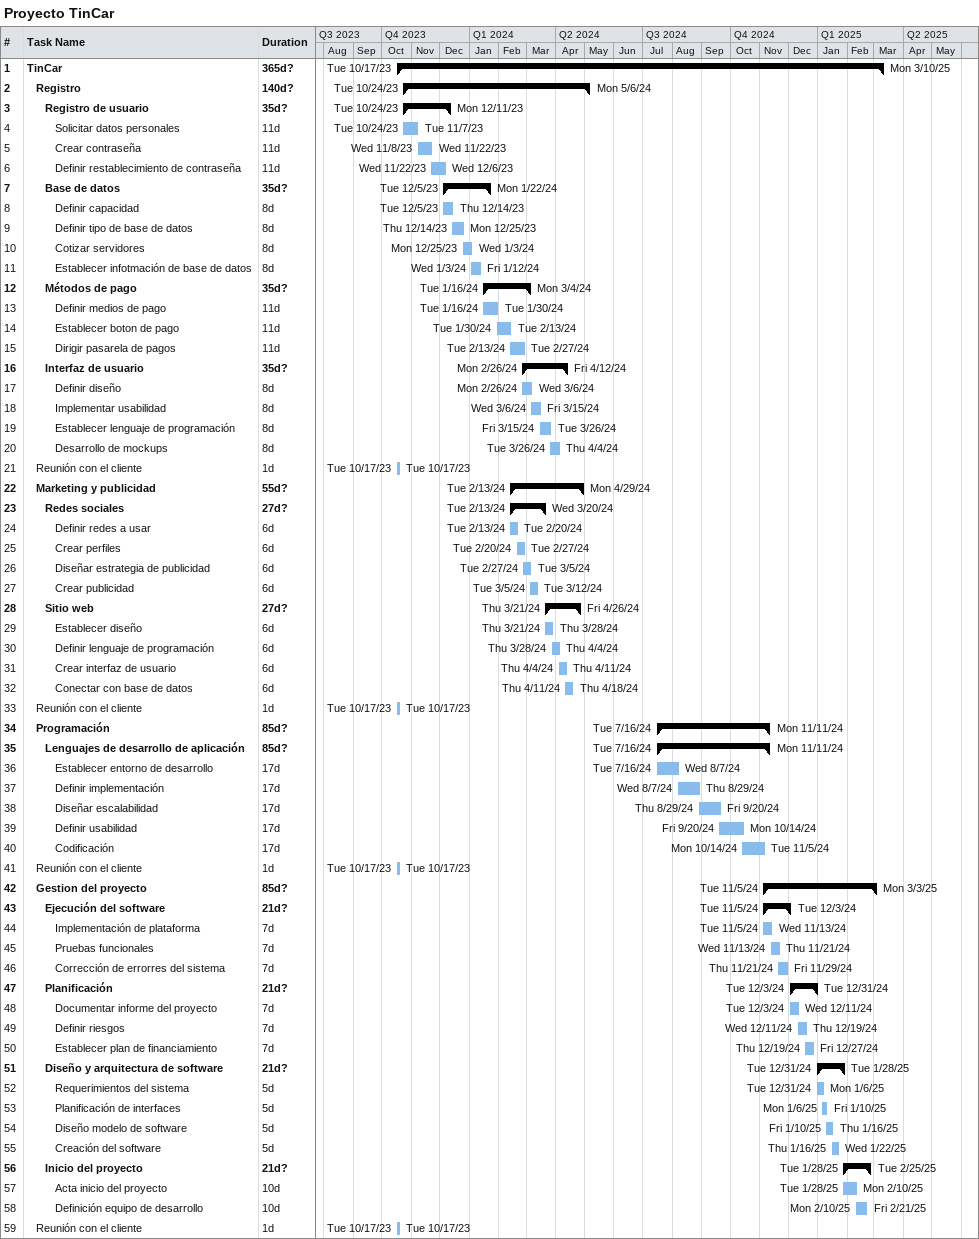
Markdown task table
Proyecto TinCar

| ID | Level | Task | Duration | Start | Finish |
|---|---|---|---|---|---|
| 1 | 1 | **TinCar** | 365d? | 2023-10-17 | 2025-03-10 |
| 2 | 2 | **Registro** | 140d? | 2023-10-24 | 2024-05-06 |
| 3 | 3 | **Registro de usuario** | 35d? | 2023-10-24 | 2023-12-11 |
| 4 | 4 | Solicitar datos personales | 11d | 2023-10-24 | 2023-11-07 |
| 5 | 4 | Crear contraseña | 11d | 2023-11-08 | 2023-11-22 |
| 6 | 4 | Definir restablecimiento de contraseña | 11d | 2023-11-22 | 2023-12-06 |
| 7 | 3 | **Base de datos** | 35d? | 2023-12-05 | 2024-01-22 |
| 8 | 4 | Definir capacidad | 8d | 2023-12-05 | 2023-12-14 |
| 9 | 4 | Definir tipo de base de datos | 8d | 2023-12-14 | 2023-12-25 |
| 10 | 4 | Cotizar servidores | 8d | 2023-12-25 | 2024-01-03 |
| 11 | 4 | Establecer infotmación de base de datos | 8d | 2024-01-03 | 2024-01-12 |
| 12 | 3 | **Métodos de pago** | 35d? | 2024-01-16 | 2024-03-04 |
| 13 | 4 | Definir medios de pago | 11d | 2024-01-16 | 2024-01-30 |
| 14 | 4 | Establecer boton de pago | 11d | 2024-01-30 | 2024-02-13 |
| 15 | 4 | Dirigir pasarela de pagos | 11d | 2024-02-13 | 2024-02-27 |
| 16 | 3 | **Interfaz de usuario** | 35d? | 2024-02-26 | 2024-04-12 |
| 17 | 4 | Definir diseño | 8d | 2024-02-26 | 2024-03-06 |
| 18 | 4 | Implementar usabilidad | 8d | 2024-03-06 | 2024-03-15 |
| 19 | 4 | Establecer lenguaje de programación | 8d | 2024-03-15 | 2024-03-26 |
| 20 | 4 | Desarrollo de mockups | 8d | 2024-03-26 | 2024-04-04 |
| 21 | 2 | Reunión con el cliente | 1d | 2023-10-17 | 2023-10-17 |
| 22 | 2 | **Marketing y publicidad** | 55d? | 2024-02-13 | 2024-04-29 |
| 23 | 3 | **Redes sociales** | 27d? | 2024-02-13 | 2024-03-20 |
| 24 | 4 | Definir redes a usar | 6d | 2024-02-13 | 2024-02-20 |
| 25 | 4 | Crear perfiles | 6d | 2024-02-20 | 2024-02-27 |
| 26 | 4 | Diseñar estrategia de publicidad | 6d | 2024-02-27 | 2024-03-05 |
| 27 | 4 | Crear publicidad | 6d | 2024-03-05 | 2024-03-12 |
| 28 | 3 | **Sitio web** | 27d? | 2024-03-21 | 2024-04-26 |
| 29 | 4 | Establecer diseño | 6d | 2024-03-21 | 2024-03-28 |
| 30 | 4 | Definir lenguaje de programación | 6d | 2024-03-28 | 2024-04-04 |
| 31 | 4 | Crear interfaz de usuario | 6d | 2024-04-04 | 2024-04-11 |
| 32 | 4 | Conectar con base de datos | 6d | 2024-04-11 | 2024-04-18 |
| 33 | 2 | Reunión con el cliente | 1d | 2023-10-17 | 2023-10-17 |
| 34 | 2 | **Programación** | 85d? | 2024-07-16 | 2024-11-11 |
| 35 | 3 | **Lenguajes de desarrollo de aplicación** | 85d? | 2024-07-16 | 2024-11-11 |
| 36 | 4 | Establecer entorno de desarrollo | 17d | 2024-07-16 | 2024-08-07 |
| 37 | 4 | Definir implementación | 17d | 2024-08-07 | 2024-08-29 |
| 38 | 4 | Diseñar escalabilidad | 17d | 2024-08-29 | 2024-09-20 |
| 39 | 4 | Definir usabilidad | 17d | 2024-09-20 | 2024-10-14 |
| 40 | 4 | Codificación | 17d | 2024-10-14 | 2024-11-05 |
| 41 | 2 | Reunión con el cliente | 1d | 2023-10-17 | 2023-10-17 |
| 42 | 2 | **Gestion del proyecto** | 85d? | 2024-11-05 | 2025-03-03 |
| 43 | 3 | **Ejecución del software** | 21d? | 2024-11-05 | 2024-12-03 |
| 44 | 4 | Implementación de plataforma | 7d | 2024-11-05 | 2024-11-13 |
| 45 | 4 | Pruebas funcionales | 7d | 2024-11-13 | 2024-11-21 |
| 46 | 4 | Corrección de errorres del sistema | 7d | 2024-11-21 | 2024-11-29 |
| 47 | 3 | **Planificación** | 21d? | 2024-12-03 | 2024-12-31 |
| 48 | 4 | Documentar informe del proyecto | 7d | 2024-12-03 | 2024-12-11 |
| 49 | 4 | Definir riesgos | 7d | 2024-12-11 | 2024-12-19 |
| 50 | 4 | Establecer plan de financiamiento | 7d | 2024-12-19 | 2024-12-27 |
| 51 | 3 | **Diseño y arquitectura de software** | 21d? | 2024-12-31 | 2025-01-28 |
| 52 | 4 | Requerimientos del sistema | 5d | 2024-12-31 | 2025-01-06 |
| 53 | 4 | Planificación de interfaces | 5d | 2025-01-06 | 2025-01-10 |
| 54 | 4 | Diseño modelo de software | 5d | 2025-01-10 | 2025-01-16 |
| 55 | 4 | Creación del software | 5d | 2025-01-16 | 2025-01-22 |
| 56 | 3 | **Inicio del proyecto** | 21d? | 2025-01-28 | 2025-02-25 |
| 57 | 4 | Acta inicio del proyecto | 10d | 2025-01-28 | 2025-02-10 |
| 58 | 4 | Definición equipo de desarrollo | 10d | 2025-02-10 | 2025-02-21 |
| 59 | 2 | Reunión con el cliente | 1d | 2023-10-17 | 2023-10-17 |
